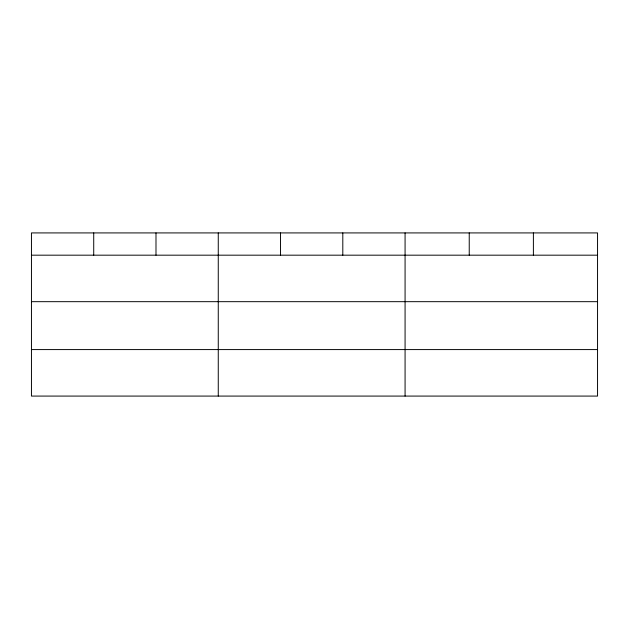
<?xml version="1.0" encoding="UTF-8"?>
<svg xmlns="http://www.w3.org/2000/svg" width="629" height="629" viewBox="0 0 629 629"><rect width="100%" height="100%" fill="white"/><g stroke="black" fill="none" stroke-linecap="round" stroke-linejoin="round"><path stroke-width="0.94" d="M597.55 301.676L597.55 232.919L31.45 232.919L31.45 396.081L597.55 396.081L597.55 301.676L31.45 301.676M31.45 255.177L597.55 255.177M31.45 349.582L597.55 349.582M533.392 232.919L533.392 255.177M469.234 232.919L469.234 255.177M405.076 232.919L405.076 396.081M342.805 232.919L342.805 255.177M280.534 232.919L280.534 255.177M218.263 232.919L218.263 396.081M155.992 232.919L155.992 255.177M93.721 232.919L93.721 255.177"/></g></svg>
